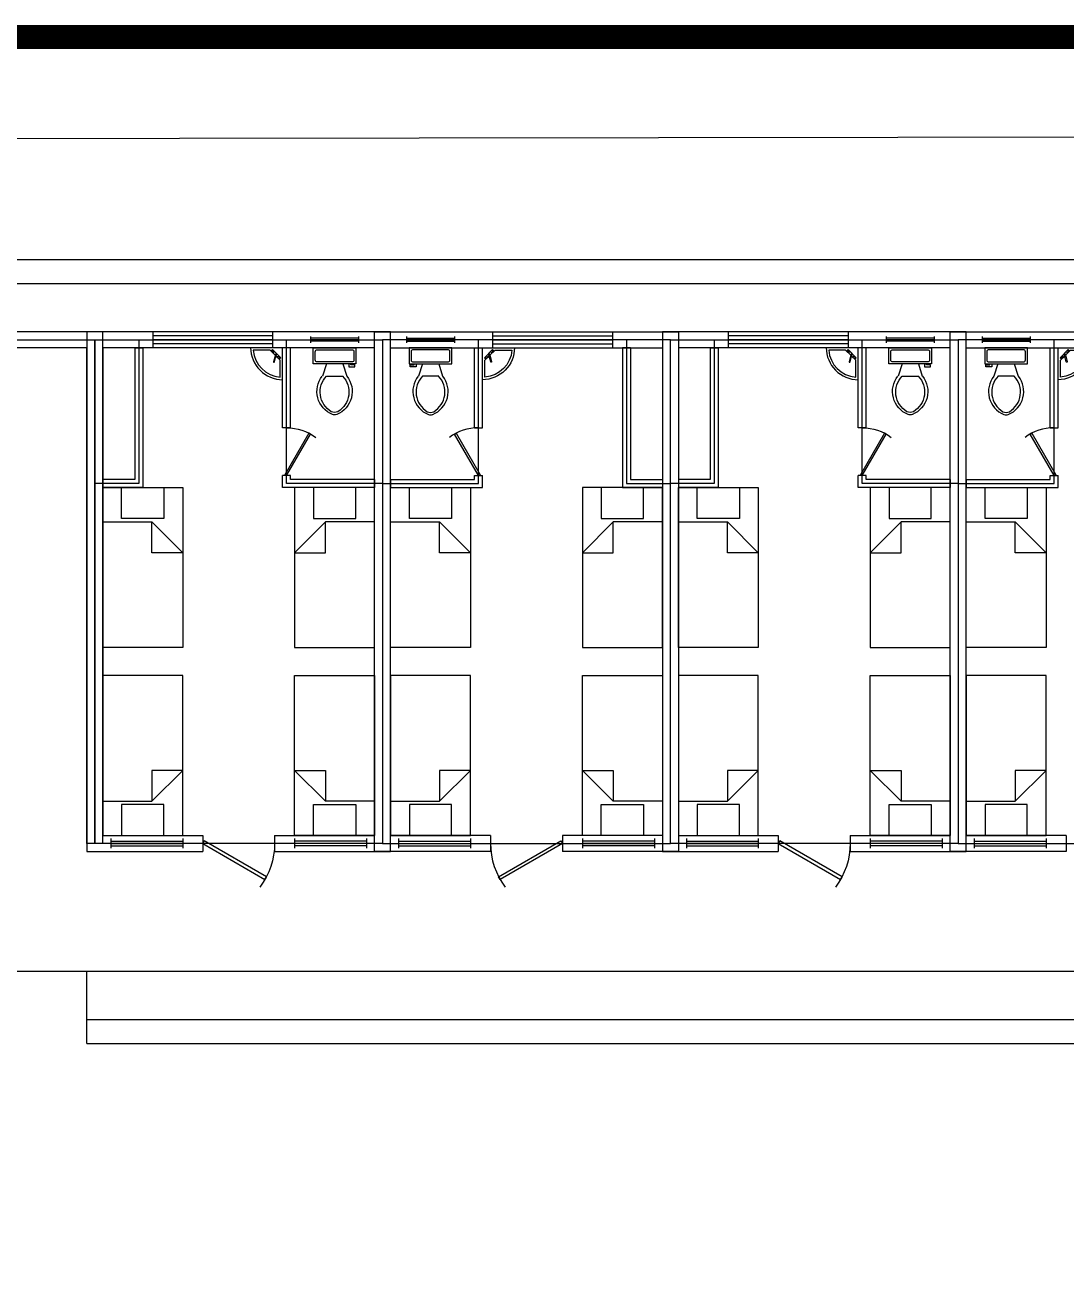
# Model space of a CAD drawing. Extents: x 532522 to 2902776, y -101917278 to 111238625.
# Drawn here: x 2902199.71 to 2902212.73, y 2548951.9 to 2548967.49 of the extents above; entities that cross this region are included whole.
import ezdxf

# ---------------------------------------------------------------- set-up
doc = ezdxf.new("R2010")
doc.units = 0
doc.header["$LTSCALE"] = 1000
doc.header["$MEASUREMENT"] = 0
doc.layers.get('0').update_dxf_attribs({"linetype": 'CONTINUOUS'})
for name, color, linetype in [('施工临建布置', 7, 'CONTINUOUS'), ('施工生活区', 252, 'CONTINUOUS'), ('边坡', 3, 'CONTINUOUS')]:
    doc.layers.add(name, color=color, linetype=linetype)

# ---------------------------------------------------------------- blocks, each defined once
blk = doc.blocks.new('Faucet - kit sink top')
for p, q in [((-5.5, -0.75), (-5.5, -1.25)), ((-4.94278, -0.75), (-5.5, -0.75)), ((-5.5, -1.25), (-4.94278, -1.25)), ((-0.14775, -1.7441), (3.56698, -8.1782)), ((4.43301, -7.6782), (0.71828, -1.2441)), ((4.94278, -0.75), (5.5, -0.75)), ((5.5, -1.25), (4.94278, -1.25)), ((5.5, -0.75), (5.5, -1.25))]:
    blk.add_line(p, q)
blk.add_lwpolyline([(-0.00587, -2), (-6, -2), (-6, 0), (6, 0), (6, -2), (1.15195, -2)])
for centre, radius in [((-4, -1), 1), ((4, -1), 1), ((0, -1), 0.75)]:
    blk.add_circle(centre, radius)
blk.add_arc((4, -7.9282), 0.5, 210, 30)
blk = doc.blocks.new('宿舍楼')
at = {"layer": '施工生活区'}
for p, q in [((25.5, 0), (25.5, -0.9)), ((25.7, -4.6), (25.7, -2.6)), ((25.7, -4.6), (25.7, -2.6)), ((26.7, -2.6), (26.7, -4.6)), ((26.7, -2.6), (26.7, -4.6)), ((28.1, -2.6), (28.1, -4.6)), ((28.1, -2.6), (28.1, -4.6)), ((29.1, -4.6), (29.1, -2.6)), ((29.1, -4.6), (29.1, -2.6)), ((29.3, -4.6), (29.3, -2.6)), ((29.3, -4.6), (29.3, -2.6)), ((30.3, -2.6), (30.3, -4.6)), ((30.3, -2.6), (30.3, -4.6)), ((31.7, -2.6), (31.7, -4.6)), ((31.7, -2.6), (31.7, -4.6)), ((32.7, -4.6), (32.7, -2.6)), ((32.7, -4.6), (32.7, -2.6)), ((32.9, -4.6), (32.9, -2.6)), ((32.9, -4.6), (32.9, -2.6)), ((33.9, -2.6), (33.9, -4.6)), ((33.9, -2.6), (33.9, -4.6)), ((35.3, -2.6), (35.3, -4.6)), ((35.3, -2.6), (35.3, -4.6)), ((36.3, -4.6), (36.3, -2.6)), ((36.3, -4.6), (36.3, -2.6)), ((36.5, -4.6), (36.5, -2.6)), ((36.5, -4.6), (36.5, -2.6)), ((37.5, -2.6), (37.5, -4.6)), ((37.5, -2.6), (37.5, -4.6)), ((25.7, -3.028), (26.314, -3.028)), ((25.7, -3.028), (26.314, -3.028)), ((26.314, -3.414), (26.314, -3.028)), ((26.7, -3.414), (26.314, -3.028)), ((26.314, -3.414), (26.314, -3.028)), ((26.7, -3.414), (26.314, -3.028)), ((28.1, -3.414), (28.486, -3.028)), ((28.1, -3.414), (28.486, -3.028)), ((29.1, -3.028), (28.486, -3.028)), ((28.486, -3.414), (28.486, -3.028)), ((29.1, -3.028), (28.486, -3.028)), ((28.486, -3.414), (28.486, -3.028)), ((29.3, -3.028), (29.914, -3.028)), ((29.3, -3.028), (29.914, -3.028)), ((29.914, -3.414), (29.914, -3.028)), ((30.3, -3.414), (29.914, -3.028)), ((29.914, -3.414), (29.914, -3.028)), ((30.3, -3.414), (29.914, -3.028)), ((31.7, -3.414), (32.086, -3.028)), ((31.7, -3.414), (32.086, -3.028)), ((32.7, -3.028), (32.086, -3.028)), ((32.086, -3.414), (32.086, -3.028)), ((32.7, -3.028), (32.086, -3.028)), ((32.086, -3.414), (32.086, -3.028)), ((32.9, -3.028), (33.514, -3.028)), ((32.9, -3.028), (33.514, -3.028)), ((33.514, -3.414), (33.514, -3.028)), ((33.9, -3.414), (33.514, -3.028)), ((33.514, -3.414), (33.514, -3.028)), ((33.9, -3.414), (33.514, -3.028)), ((35.3, -3.414), (35.686, -3.028)), ((35.3, -3.414), (35.686, -3.028)), ((36.3, -3.028), (35.686, -3.028)), ((35.686, -3.414), (35.686, -3.028)), ((36.3, -3.028), (35.686, -3.028)), ((35.686, -3.414), (35.686, -3.028)), ((36.5, -3.028), (37.114, -3.028)), ((36.5, -3.028), (37.114, -3.028)), ((37.114, -3.414), (37.114, -3.028)), ((37.5, -3.414), (37.114, -3.028)), ((37.114, -3.414), (37.114, -3.028)), ((37.5, -3.414), (37.114, -3.028)), ((26.7, -3.414), (26.314, -3.414)), ((26.7, -3.414), (26.314, -3.414)), ((28.1, -3.414), (28.486, -3.414)), ((28.1, -3.414), (28.486, -3.414)), ((30.3, -3.414), (29.914, -3.414)), ((30.3, -3.414), (29.914, -3.414)), ((31.7, -3.414), (32.086, -3.414)), ((31.7, -3.414), (32.086, -3.414)), ((33.9, -3.414), (33.514, -3.414)), ((33.9, -3.414), (33.514, -3.414)), ((35.3, -3.414), (35.686, -3.414)), ((35.3, -3.414), (35.686, -3.414)), ((37.5, -3.414), (37.114, -3.414)), ((37.5, -3.414), (37.114, -3.414)), ((26.7, -4.6), (25.7, -4.6)), ((26.7, -4.6), (25.7, -4.6)), ((28.1, -4.6), (29.1, -4.6)), ((28.1, -4.6), (29.1, -4.6)), ((30.3, -4.6), (29.3, -4.6)), ((30.3, -4.6), (29.3, -4.6)), ((31.7, -4.6), (32.7, -4.6)), ((31.7, -4.6), (32.7, -4.6)), ((33.9, -4.6), (32.9, -4.6)), ((33.9, -4.6), (32.9, -4.6)), ((35.3, -4.6), (36.3, -4.6)), ((35.3, -4.6), (36.3, -4.6)), ((37.5, -4.6), (36.5, -4.6)), ((37.5, -4.6), (36.5, -4.6)), ((25.7, -4.95), (25.7, -6.95)), ((26.7, -4.95), (25.7, -4.95)), ((25.7, -4.95), (25.7, -6.95)), ((26.7, -4.95), (25.7, -4.95)), ((26.7, -6.95), (26.7, -4.95)), ((26.7, -6.95), (26.7, -4.95)), ((28.1, -6.95), (28.1, -4.95)), ((28.1, -4.95), (29.1, -4.95)), ((28.1, -6.95), (28.1, -4.95)), ((28.1, -4.95), (29.1, -4.95)), ((29.1, -4.95), (29.1, -6.95)), ((29.1, -4.95), (29.1, -6.95)), ((29.3, -4.95), (29.3, -6.95)), ((30.3, -4.95), (29.3, -4.95)), ((29.3, -4.95), (29.3, -6.95)), ((30.3, -4.95), (29.3, -4.95)), ((30.3, -6.95), (30.3, -4.95)), ((30.3, -6.95), (30.3, -4.95)), ((31.7, -6.95), (31.7, -4.95)), ((31.7, -4.95), (32.7, -4.95)), ((31.7, -6.95), (31.7, -4.95)), ((31.7, -4.95), (32.7, -4.95)), ((32.7, -4.95), (32.7, -6.95)), ((32.7, -4.95), (32.7, -6.95)), ((32.9, -4.95), (32.9, -6.95)), ((33.9, -4.95), (32.9, -4.95)), ((32.9, -4.95), (32.9, -6.95)), ((33.9, -4.95), (32.9, -4.95)), ((33.9, -6.95), (33.9, -4.95)), ((33.9, -6.95), (33.9, -4.95)), ((35.3, -6.95), (35.3, -4.95)), ((35.3, -4.95), (36.3, -4.95)), ((35.3, -6.95), (35.3, -4.95)), ((35.3, -4.95), (36.3, -4.95)), ((36.3, -4.95), (36.3, -6.95)), ((36.3, -4.95), (36.3, -6.95)), ((36.5, -4.95), (36.5, -6.95)), ((37.5, -4.95), (36.5, -4.95)), ((36.5, -4.95), (36.5, -6.95)), ((37.5, -4.95), (36.5, -4.95)), ((37.5, -6.95), (37.5, -4.95)), ((37.5, -6.95), (37.5, -4.95)), ((26.314, -6.136), (26.314, -6.522)), ((26.7, -6.136), (26.314, -6.136)), ((26.7, -6.136), (26.314, -6.522)), ((26.314, -6.136), (26.314, -6.522)), ((26.7, -6.136), (26.314, -6.136)), ((26.7, -6.136), (26.314, -6.522)), ((28.1, -6.136), (28.486, -6.136)), ((28.1, -6.136), (28.486, -6.522)), ((28.1, -6.136), (28.486, -6.136)), ((28.1, -6.136), (28.486, -6.522)), ((28.486, -6.136), (28.486, -6.522)), ((28.486, -6.136), (28.486, -6.522)), ((29.914, -6.136), (29.914, -6.522)), ((30.3, -6.136), (29.914, -6.136)), ((30.3, -6.136), (29.914, -6.522)), ((29.914, -6.136), (29.914, -6.522)), ((30.3, -6.136), (29.914, -6.136)), ((30.3, -6.136), (29.914, -6.522)), ((31.7, -6.136), (32.086, -6.136)), ((31.7, -6.136), (32.086, -6.522)), ((31.7, -6.136), (32.086, -6.136)), ((31.7, -6.136), (32.086, -6.522)), ((32.086, -6.136), (32.086, -6.522)), ((32.086, -6.136), (32.086, -6.522)), ((33.514, -6.136), (33.514, -6.522)), ((33.9, -6.136), (33.514, -6.136)), ((33.9, -6.136), (33.514, -6.522)), ((33.514, -6.136), (33.514, -6.522)), ((33.9, -6.136), (33.514, -6.136)), ((33.9, -6.136), (33.514, -6.522)), ((35.3, -6.136), (35.686, -6.136)), ((35.3, -6.136), (35.686, -6.522)), ((35.3, -6.136), (35.686, -6.136)), ((35.3, -6.136), (35.686, -6.522)), ((35.686, -6.136), (35.686, -6.522)), ((35.686, -6.136), (35.686, -6.522)), ((37.114, -6.136), (37.114, -6.522)), ((37.5, -6.136), (37.114, -6.136)), ((37.5, -6.136), (37.114, -6.522)), ((37.114, -6.136), (37.114, -6.522)), ((37.5, -6.136), (37.114, -6.136)), ((37.5, -6.136), (37.114, -6.522)), ((25.7, -6.522), (26.314, -6.522)), ((25.7, -6.522), (26.314, -6.522)), ((29.1, -6.522), (28.486, -6.522)), ((29.1, -6.522), (28.486, -6.522)), ((29.3, -6.522), (29.914, -6.522)), ((29.3, -6.522), (29.914, -6.522)), ((32.7, -6.522), (32.086, -6.522)), ((32.7, -6.522), (32.086, -6.522)), ((32.9, -6.522), (33.514, -6.522)), ((32.9, -6.522), (33.514, -6.522)), ((36.3, -6.522), (35.686, -6.522)), ((36.3, -6.522), (35.686, -6.522)), ((36.5, -6.522), (37.114, -6.522)), ((36.5, -6.522), (37.114, -6.522)), ((25.7, -6.95), (26.7, -6.95)), ((25.7, -6.95), (26.7, -6.95)), ((32.7, -6.95), (31.7, -6.95)), ((32.7, -6.95), (31.7, -6.95)), ((32.9, -6.95), (33.9, -6.95)), ((32.9, -6.95), (33.9, -6.95))]:
    blk.add_line(p, q, dxfattribs=at)
at = {"layer": '施工生活区', "color": 6}
for p, q in [((43.5, -0.9), (4.7, -0.9)), ((26.95, -2.5), (27.729, -2.05)), ((26.95, -2.5), (27.729, -2.05)), ((27.748, -2.082), (26.969, -2.532)), ((27.748, -2.082), (26.969, -2.532)), ((27.729, -2.05), (27.748, -2.082)), ((27.729, -2.05), (27.748, -2.082)), ((30.671, -2.05), (30.652, -2.082)), ((30.671, -2.05), (30.652, -2.082)), ((30.652, -2.082), (31.431, -2.532)), ((30.652, -2.082), (31.431, -2.532)), ((31.45, -2.5), (30.671, -2.05)), ((31.45, -2.5), (30.671, -2.05)), ((34.15, -2.5), (34.929, -2.05)), ((34.15, -2.5), (34.929, -2.05)), ((34.948, -2.082), (34.169, -2.532)), ((34.948, -2.082), (34.169, -2.532)), ((34.929, -2.05), (34.948, -2.082)), ((34.929, -2.05), (34.948, -2.082)), ((25.5, -8.9), (25.5, -2.4)), ((25.5, -8.9), (25.5, -2.4)), ((25.5, -2.4), (26.95, -2.4)), ((25.5, -2.4), (26.95, -2.4)), ((25.8, -2.56), (25.8, -2.44)), ((25.8, -2.56), (25.8, -2.44)), ((25.8, -2.47), (26.7, -2.47)), ((25.8, -2.47), (26.7, -2.47)), ((26.7, -2.56), (26.7, -2.44)), ((26.7, -2.56), (26.7, -2.44)), ((26.95, -2.6), (26.95, -2.4)), ((26.95, -2.6), (26.95, -2.4)), ((27.85, -2.6), (27.85, -2.4)), ((27.85, -2.4), (29.3, -2.4)), ((27.85, -2.6), (27.85, -2.4)), ((27.85, -2.4), (29.3, -2.4)), ((28.1, -2.56), (28.1, -2.44)), ((28.1, -2.56), (28.1, -2.44)), ((29, -2.47), (28.1, -2.47)), ((29, -2.47), (28.1, -2.47)), ((29, -2.56), (29, -2.44)), ((29, -2.56), (29, -2.44)), ((29.1, -2.4), (29.1, -8.9)), ((29.1, -2.4), (29.1, -8.9)), ((30.55, -2.4), (29.1, -2.4)), ((30.55, -2.4), (29.1, -2.4)), ((29.3, -2.4), (29.3, -8.9)), ((29.3, -2.4), (29.3, -8.9)), ((29.4, -2.56), (29.4, -2.44)), ((29.4, -2.56), (29.4, -2.44)), ((29.4, -2.47), (30.3, -2.47)), ((29.4, -2.47), (30.3, -2.47)), ((30.3, -2.56), (30.3, -2.44)), ((30.3, -2.56), (30.3, -2.44)), ((30.55, -2.6), (30.55, -2.4)), ((30.55, -2.6), (30.55, -2.4)), ((31.45, -2.6), (31.45, -2.4)), ((32.9, -2.4), (31.45, -2.4)), ((31.45, -2.6), (31.45, -2.4)), ((32.9, -2.4), (31.45, -2.4)), ((31.7, -2.56), (31.7, -2.44)), ((31.7, -2.56), (31.7, -2.44)), ((32.6, -2.47), (31.7, -2.47)), ((32.6, -2.47), (31.7, -2.47)), ((32.6, -2.56), (32.6, -2.44)), ((32.6, -2.56), (32.6, -2.44)), ((32.7, -8.9), (32.7, -2.4)), ((32.7, -8.9), (32.7, -2.4)), ((32.7, -2.4), (34.15, -2.4)), ((32.7, -2.4), (34.15, -2.4)), ((32.9, -8.9), (32.9, -2.4)), ((32.9, -8.9), (32.9, -2.4)), ((33, -2.56), (33, -2.44)), ((33, -2.56), (33, -2.44)), ((33, -2.47), (33.9, -2.47)), ((33, -2.47), (33.9, -2.47)), ((33.9, -2.56), (33.9, -2.44)), ((33.9, -2.56), (33.9, -2.44)), ((34.15, -2.6), (34.15, -2.4)), ((34.15, -2.6), (34.15, -2.4)), ((35.05, -2.6), (35.05, -2.4)), ((35.05, -2.4), (36.5, -2.4)), ((35.05, -2.6), (35.05, -2.4)), ((35.05, -2.4), (36.5, -2.4)), ((35.3, -2.56), (35.3, -2.44)), ((35.3, -2.56), (35.3, -2.44)), ((36.2, -2.47), (35.3, -2.47)), ((36.2, -2.47), (35.3, -2.47)), ((36.2, -2.56), (36.2, -2.44)), ((36.2, -2.56), (36.2, -2.44)), ((36.3, -2.4), (36.3, -8.9)), ((36.3, -2.4), (36.3, -8.9)), ((37.75, -2.4), (36.3, -2.4)), ((37.75, -2.4), (36.3, -2.4)), ((36.5, -2.4), (36.5, -8.9)), ((36.5, -2.4), (36.5, -8.9)), ((36.6, -2.56), (36.6, -2.44)), ((36.6, -2.56), (36.6, -2.44)), ((36.6, -2.47), (37.5, -2.47)), ((36.6, -2.47), (37.5, -2.47)), ((37.5, -2.56), (37.5, -2.44)), ((37.5, -2.56), (37.5, -2.44)), ((37.75, -2.6), (37.75, -2.4)), ((37.75, -2.6), (37.75, -2.4)), ((25.5, -2.5), (25.5, -8.7)), ((25.6, -8.8), (25.6, -2.5)), ((29.2, -2.5), (25.6, -2.5)), ((25.6, -2.5), (25.6, -8.8)), ((29.2, -2.5), (25.6, -2.5)), ((25.6, -2.5), (25.6, -8.8)), ((25.7, -2.5), (25.7, -8.9)), ((25.7, -8.7), (25.7, -2.6)), ((25.7, -8.7), (25.7, -2.6)), ((25.7, -2.6), (26.95, -2.6)), ((25.7, -2.6), (26.95, -2.6)), ((25.7, -2.6), (26.7, -2.6)), ((25.7, -2.6), (26.7, -2.6)), ((25.8, -2.5), (26.7, -2.5)), ((25.8, -2.5), (26.7, -2.5)), ((25.8, -2.53), (26.7, -2.53)), ((25.8, -2.53), (26.7, -2.53)), ((26.969, -2.532), (26.95, -2.5)), ((26.969, -2.532), (26.95, -2.5)), ((27.85, -2.6), (29.1, -2.6)), ((27.85, -2.6), (29.1, -2.6)), ((29, -2.5), (28.1, -2.5)), ((29, -2.5), (28.1, -2.5)), ((29, -2.53), (28.1, -2.53)), ((29, -2.53), (28.1, -2.53)), ((29.1, -2.6), (28.1, -2.6)), ((29.1, -2.6), (28.1, -2.6)), ((29.1, -2.6), (29.1, -8.7)), ((29.1, -2.6), (29.1, -8.7)), ((29.2, -8.8), (29.2, -2.5)), ((29.2, -8.8), (29.2, -2.5)), ((29.2, -2.5), (32.8, -2.5)), ((29.2, -8.8), (29.2, -2.5)), ((29.2, -2.5), (32.8, -2.5)), ((29.2, -8.8), (29.2, -2.5)), ((29.3, -2.6), (29.3, -8.7)), ((29.3, -2.6), (29.3, -8.7)), ((30.55, -2.6), (29.3, -2.6)), ((30.55, -2.6), (29.3, -2.6)), ((29.3, -2.6), (30.3, -2.6)), ((29.3, -2.6), (30.3, -2.6)), ((29.4, -2.5), (30.3, -2.5)), ((29.4, -2.5), (30.3, -2.5)), ((29.4, -2.53), (30.3, -2.53)), ((29.4, -2.53), (30.3, -2.53)), ((31.431, -2.532), (31.45, -2.5)), ((31.431, -2.532), (31.45, -2.5)), ((32.7, -2.6), (31.45, -2.6)), ((32.7, -2.6), (31.45, -2.6)), ((32.6, -2.5), (31.7, -2.5)), ((32.6, -2.5), (31.7, -2.5)), ((32.6, -2.53), (31.7, -2.53)), ((32.6, -2.53), (31.7, -2.53)), ((32.7, -2.6), (31.7, -2.6)), ((32.7, -2.6), (31.7, -2.6)), ((32.7, -8.7), (32.7, -2.6)), ((32.7, -8.7), (32.7, -2.6)), ((32.8, -2.5), (32.8, -8.8)), ((32.8, -2.5), (32.8, -8.8)), ((36.4, -2.5), (32.8, -2.5)), ((32.8, -2.5), (32.8, -8.8)), ((36.4, -2.5), (32.8, -2.5)), ((32.8, -2.5), (32.8, -8.8)), ((32.9, -8.7), (32.9, -2.6)), ((32.9, -8.7), (32.9, -2.6)), ((32.9, -2.6), (34.15, -2.6)), ((32.9, -2.6), (34.15, -2.6)), ((32.9, -2.6), (33.9, -2.6)), ((32.9, -2.6), (33.9, -2.6)), ((33, -2.5), (33.9, -2.5)), ((33, -2.5), (33.9, -2.5)), ((33, -2.53), (33.9, -2.53)), ((33, -2.53), (33.9, -2.53)), ((34.169, -2.532), (34.15, -2.5)), ((34.169, -2.532), (34.15, -2.5)), ((35.05, -2.6), (36.3, -2.6)), ((35.05, -2.6), (36.3, -2.6)), ((36.2, -2.5), (35.3, -2.5)), ((36.2, -2.5), (35.3, -2.5)), ((36.2, -2.53), (35.3, -2.53)), ((36.2, -2.53), (35.3, -2.53)), ((36.3, -2.6), (35.3, -2.6)), ((36.3, -2.6), (35.3, -2.6)), ((36.3, -2.6), (36.3, -8.7)), ((36.3, -2.6), (36.3, -8.7)), ((36.4, -2.5), (40, -2.5)), ((36.4, -8.8), (36.4, -2.5)), ((36.4, -2.5), (40, -2.5)), ((36.4, -8.8), (36.4, -2.5)), ((36.4, -8.8), (36.4, -2.5)), ((36.4, -8.8), (36.4, -2.5)), ((36.5, -2.6), (36.5, -8.7)), ((36.5, -2.6), (36.5, -8.7)), ((37.75, -2.6), (36.5, -2.6)), ((37.75, -2.6), (36.5, -2.6)), ((36.5, -2.6), (37.5, -2.6)), ((36.5, -2.6), (37.5, -2.6)), ((36.6, -2.5), (37.5, -2.5)), ((36.6, -2.5), (37.5, -2.5)), ((36.6, -2.53), (37.5, -2.53)), ((36.6, -2.53), (37.5, -2.53)), ((26.15, -7), (25.6, -7)), ((26.15, -7), (25.6, -7)), ((26.2, -6.95), (25.7, -6.95)), ((26.2, -6.95), (25.7, -6.95)), ((26.15, -8.8), (26.15, -7)), ((26.15, -8.8), (26.15, -7)), ((26.2, -8.7), (26.2, -6.95)), ((26.2, -8.7), (26.2, -6.95)), ((27.95, -6.95), (27.95, -7.1)), ((29.1, -6.95), (27.95, -6.95)), ((27.95, -6.95), (27.95, -7.1)), ((29.1, -6.95), (27.95, -6.95)), ((28, -7), (28, -8.8)), ((29.2, -7), (28, -7)), ((28, -7), (28, -8.8)), ((29.2, -7), (28, -7)), ((29.1, -6.95), (28.1, -6.95)), ((29.1, -6.95), (28.1, -6.95)), ((29.2, -7), (30.4, -7)), ((29.2, -7), (30.4, -7)), ((29.3, -6.95), (30.45, -6.95)), ((29.3, -6.95), (30.45, -6.95)), ((29.3, -6.95), (30.3, -6.95)), ((29.3, -6.95), (30.3, -6.95)), ((30.4, -7), (30.4, -8.8)), ((30.4, -7), (30.4, -8.8)), ((30.45, -6.95), (30.45, -7.1)), ((30.45, -6.95), (30.45, -7.1)), ((32.2, -8.7), (32.2, -6.95)), ((32.2, -6.95), (32.7, -6.95)), ((32.2, -8.7), (32.2, -6.95)), ((32.2, -6.95), (32.7, -6.95)), ((32.25, -8.8), (32.25, -7)), ((32.25, -7), (32.8, -7)), ((32.25, -8.8), (32.25, -7)), ((32.25, -7), (32.8, -7)), ((33.35, -7), (32.8, -7)), ((33.35, -7), (32.8, -7)), ((33.4, -6.95), (32.9, -6.95)), ((33.4, -6.95), (32.9, -6.95)), ((33.35, -8.8), (33.35, -7)), ((33.35, -8.8), (33.35, -7)), ((33.4, -8.7), (33.4, -6.95)), ((33.4, -8.7), (33.4, -6.95)), ((35.15, -6.95), (35.15, -7.1)), ((36.3, -6.95), (35.15, -6.95)), ((35.15, -6.95), (35.15, -7.1)), ((36.3, -6.95), (35.15, -6.95)), ((35.2, -7), (35.2, -8.8)), ((36.4, -7), (35.2, -7)), ((35.2, -7), (35.2, -8.8)), ((36.4, -7), (35.2, -7)), ((36.3, -6.95), (35.3, -6.95)), ((36.3, -6.95), (35.3, -6.95)), ((36.4, -7), (37.6, -7)), ((36.4, -7), (37.6, -7)), ((36.5, -6.95), (37.65, -6.95)), ((36.5, -6.95), (37.65, -6.95)), ((36.5, -6.95), (37.5, -6.95)), ((36.5, -6.95), (37.5, -6.95)), ((37.6, -7), (37.6, -8.8)), ((37.6, -7), (37.6, -8.8)), ((37.65, -6.95), (37.65, -7.1)), ((37.65, -6.95), (37.65, -7.1)), ((26.1, -7.05), (25.7, -7.05)), ((26.1, -7.05), (25.7, -7.05)), ((26.1, -8.7), (26.1, -7.05)), ((26.1, -8.7), (26.1, -7.05)), ((28.05, -7.1), (27.95, -7.1)), ((28.05, -7.1), (27.95, -7.1)), ((27.978, -7.112), (28, -7.1)), ((27.978, -7.112), (28, -7.1)), ((28.278, -7.631), (27.978, -7.112)), ((28.278, -7.631), (27.978, -7.112)), ((28, -7.1), (28.299, -7.619)), ((28, -7.1), (28.299, -7.619)), ((28.05, -7.05), (28.05, -7.1)), ((29.1, -7.05), (28.05, -7.05)), ((28.05, -7.05), (28.05, -7.1)), ((29.1, -7.05), (28.05, -7.05)), ((29.3, -7.05), (30.35, -7.05)), ((29.3, -7.05), (30.35, -7.05)), ((30.4, -7.1), (30.101, -7.619)), ((30.4, -7.1), (30.101, -7.619)), ((30.122, -7.631), (30.422, -7.112)), ((30.122, -7.631), (30.422, -7.112)), ((30.35, -7.05), (30.35, -7.1)), ((30.35, -7.05), (30.35, -7.1)), ((30.35, -7.1), (30.45, -7.1)), ((30.35, -7.1), (30.45, -7.1)), ((30.422, -7.112), (30.4, -7.1)), ((30.422, -7.112), (30.4, -7.1)), ((32.3, -8.7), (32.3, -7.05)), ((32.3, -7.05), (32.7, -7.05)), ((32.3, -8.7), (32.3, -7.05)), ((32.3, -7.05), (32.7, -7.05)), ((33.3, -7.05), (32.9, -7.05)), ((33.3, -7.05), (32.9, -7.05)), ((33.3, -8.7), (33.3, -7.05)), ((33.3, -8.7), (33.3, -7.05)), ((35.25, -7.1), (35.15, -7.1)), ((35.25, -7.1), (35.15, -7.1)), ((35.178, -7.112), (35.2, -7.1)), ((35.178, -7.112), (35.2, -7.1)), ((35.478, -7.631), (35.178, -7.112)), ((35.478, -7.631), (35.178, -7.112)), ((35.2, -7.1), (35.499, -7.619)), ((35.2, -7.1), (35.499, -7.619)), ((35.25, -7.05), (35.25, -7.1)), ((36.3, -7.05), (35.25, -7.05)), ((35.25, -7.05), (35.25, -7.1)), ((36.3, -7.05), (35.25, -7.05)), ((36.5, -7.05), (37.55, -7.05)), ((36.5, -7.05), (37.55, -7.05)), ((37.6, -7.1), (37.301, -7.619)), ((37.6, -7.1), (37.301, -7.619)), ((37.322, -7.631), (37.622, -7.112)), ((37.322, -7.631), (37.622, -7.112)), ((37.55, -7.05), (37.55, -7.1)), ((37.55, -7.05), (37.55, -7.1)), ((37.55, -7.1), (37.65, -7.1)), ((37.55, -7.1), (37.65, -7.1)), ((37.622, -7.112), (37.6, -7.1)), ((37.622, -7.112), (37.6, -7.1)), ((28.299, -7.619), (28.278, -7.631)), ((28.299, -7.619), (28.278, -7.631)), ((30.101, -7.619), (30.122, -7.631)), ((30.101, -7.619), (30.122, -7.631)), ((35.499, -7.619), (35.478, -7.631)), ((35.499, -7.619), (35.478, -7.631)), ((37.301, -7.619), (37.322, -7.631)), ((37.301, -7.619), (37.322, -7.631)), ((27.95, -7.7), (27.95, -8.7)), ((27.95, -7.7), (27.95, -8.7)), ((28.05, -7.7), (27.95, -7.7)), ((28.05, -7.7), (27.95, -7.7)), ((28.05, -7.7), (28.05, -8.7)), ((28.05, -7.7), (28.05, -8.7)), ((30.35, -7.7), (30.35, -8.7)), ((30.35, -7.7), (30.35, -8.7)), ((30.35, -7.7), (30.45, -7.7)), ((30.35, -7.7), (30.45, -7.7)), ((30.45, -7.7), (30.45, -8.7)), ((30.45, -7.7), (30.45, -8.7)), ((35.15, -7.7), (35.15, -8.7)), ((35.15, -7.7), (35.15, -8.7)), ((35.25, -7.7), (35.15, -7.7)), ((35.25, -7.7), (35.15, -7.7)), ((35.25, -7.7), (35.25, -8.7)), ((35.25, -7.7), (35.25, -8.7)), ((37.55, -7.7), (37.55, -8.7)), ((37.55, -7.7), (37.55, -8.7)), ((37.55, -7.7), (37.65, -7.7)), ((37.55, -7.7), (37.65, -7.7)), ((37.65, -7.7), (37.65, -8.7)), ((37.65, -7.7), (37.65, -8.7)), ((28.498, -8.497), (28.448, -8.344)), ((28.498, -8.497), (28.448, -8.344)), ((28.498, -8.344), (28.702, -8.344)), ((28.498, -8.344), (28.702, -8.344)), ((28.702, -8.497), (28.752, -8.344)), ((28.702, -8.497), (28.752, -8.344)), ((29.698, -8.497), (29.648, -8.344)), ((29.698, -8.497), (29.648, -8.344)), ((29.902, -8.344), (29.698, -8.344)), ((29.902, -8.344), (29.698, -8.344)), ((29.902, -8.497), (29.952, -8.344)), ((29.902, -8.497), (29.952, -8.344)), ((35.698, -8.497), (35.648, -8.344)), ((35.698, -8.497), (35.648, -8.344)), ((35.698, -8.344), (35.902, -8.344)), ((35.698, -8.344), (35.902, -8.344)), ((35.902, -8.497), (35.952, -8.344)), ((35.902, -8.497), (35.952, -8.344)), ((36.898, -8.497), (36.848, -8.344)), ((36.898, -8.497), (36.848, -8.344)), ((37.102, -8.344), (36.898, -8.344)), ((37.102, -8.344), (36.898, -8.344)), ((37.102, -8.497), (37.152, -8.344)), ((37.102, -8.497), (37.152, -8.344)), ((28.333, -8.497), (28.333, -8.7)), ((28.867, -8.497), (28.333, -8.497)), ((28.333, -8.497), (28.333, -8.7)), ((28.867, -8.497), (28.333, -8.497)), ((28.359, -8.548), (28.359, -8.649)), ((28.359, -8.548), (28.359, -8.649)), ((28.816, -8.522), (28.384, -8.522)), ((28.816, -8.522), (28.384, -8.522)), ((28.778, -8.459), (28.854, -8.459)), ((28.778, -8.497), (28.778, -8.459)), ((28.778, -8.459), (28.854, -8.459)), ((28.778, -8.497), (28.778, -8.459)), ((28.854, -8.484), (28.803, -8.484)), ((28.803, -8.484), (28.803, -8.497)), ((28.854, -8.484), (28.803, -8.484)), ((28.803, -8.484), (28.803, -8.497)), ((28.841, -8.649), (28.841, -8.548)), ((28.841, -8.649), (28.841, -8.548)), ((28.854, -8.459), (28.854, -8.484)), ((28.854, -8.459), (28.854, -8.484)), ((28.867, -8.7), (28.867, -8.497)), ((28.867, -8.7), (28.867, -8.497)), ((29.533, -8.7), (29.533, -8.497)), ((29.533, -8.497), (30.067, -8.497)), ((29.533, -8.7), (29.533, -8.497)), ((29.533, -8.497), (30.067, -8.497)), ((29.622, -8.459), (29.546, -8.459)), ((29.546, -8.459), (29.546, -8.484)), ((29.622, -8.459), (29.546, -8.459)), ((29.546, -8.459), (29.546, -8.484)), ((29.546, -8.484), (29.597, -8.484)), ((29.546, -8.484), (29.597, -8.484)), ((29.559, -8.649), (29.559, -8.548)), ((29.559, -8.649), (29.559, -8.548)), ((29.584, -8.522), (30.016, -8.522)), ((29.584, -8.522), (30.016, -8.522)), ((29.597, -8.484), (29.597, -8.497)), ((29.597, -8.484), (29.597, -8.497)), ((29.622, -8.497), (29.622, -8.459)), ((29.622, -8.497), (29.622, -8.459)), ((30.041, -8.548), (30.041, -8.649)), ((30.041, -8.548), (30.041, -8.649)), ((30.067, -8.497), (30.067, -8.7)), ((30.067, -8.497), (30.067, -8.7)), ((35.533, -8.497), (35.533, -8.7)), ((36.067, -8.497), (35.533, -8.497)), ((35.533, -8.497), (35.533, -8.7)), ((36.067, -8.497), (35.533, -8.497)), ((35.559, -8.548), (35.559, -8.649)), ((35.559, -8.548), (35.559, -8.649)), ((36.016, -8.522), (35.584, -8.522)), ((36.016, -8.522), (35.584, -8.522)), ((35.978, -8.459), (36.054, -8.459)), ((35.978, -8.497), (35.978, -8.459)), ((35.978, -8.459), (36.054, -8.459)), ((35.978, -8.497), (35.978, -8.459)), ((36.054, -8.484), (36.003, -8.484)), ((36.003, -8.484), (36.003, -8.497)), ((36.054, -8.484), (36.003, -8.484)), ((36.003, -8.484), (36.003, -8.497)), ((36.041, -8.649), (36.041, -8.548)), ((36.041, -8.649), (36.041, -8.548)), ((36.054, -8.459), (36.054, -8.484)), ((36.054, -8.459), (36.054, -8.484)), ((36.067, -8.7), (36.067, -8.497)), ((36.067, -8.7), (36.067, -8.497)), ((36.733, -8.7), (36.733, -8.497)), ((36.733, -8.497), (37.267, -8.497)), ((36.733, -8.7), (36.733, -8.497)), ((36.733, -8.497), (37.267, -8.497)), ((36.822, -8.459), (36.746, -8.459)), ((36.746, -8.459), (36.746, -8.484)), ((36.822, -8.459), (36.746, -8.459)), ((36.746, -8.459), (36.746, -8.484)), ((36.746, -8.484), (36.797, -8.484)), ((36.746, -8.484), (36.797, -8.484)), ((36.759, -8.649), (36.759, -8.548)), ((36.759, -8.649), (36.759, -8.548)), ((36.784, -8.522), (37.216, -8.522)), ((36.784, -8.522), (37.216, -8.522)), ((36.797, -8.484), (36.797, -8.497)), ((36.797, -8.484), (36.797, -8.497)), ((36.822, -8.497), (36.822, -8.459)), ((36.822, -8.497), (36.822, -8.459)), ((37.241, -8.548), (37.241, -8.649)), ((37.241, -8.548), (37.241, -8.649)), ((37.267, -8.497), (37.267, -8.7)), ((37.267, -8.497), (37.267, -8.7)), ((25.5, -8.7), (22.7, -8.7)), ((29.1, -8.7), (25.7, -8.7)), ((29.1, -8.7), (25.7, -8.7)), ((26.325, -8.901), (26.325, -8.7)), ((26.325, -8.901), (26.325, -8.7)), ((27.825, -8.901), (27.825, -8.7)), ((27.825, -8.901), (27.825, -8.7)), ((28.333, -8.7), (28.867, -8.7)), ((28.333, -8.7), (28.867, -8.7)), ((28.384, -8.675), (28.816, -8.675)), ((28.384, -8.675), (28.816, -8.675)), ((29.3, -8.7), (32.7, -8.7)), ((29.3, -8.7), (32.7, -8.7)), ((30.067, -8.7), (29.533, -8.7)), ((30.067, -8.7), (29.533, -8.7)), ((30.016, -8.675), (29.584, -8.675)), ((30.016, -8.675), (29.584, -8.675)), ((30.575, -8.901), (30.575, -8.7)), ((30.575, -8.901), (30.575, -8.7)), ((32.075, -8.901), (32.075, -8.7)), ((32.075, -8.901), (32.075, -8.7)), ((36.3, -8.7), (32.9, -8.7)), ((36.3, -8.7), (32.9, -8.7)), ((33.525, -8.901), (33.525, -8.7)), ((33.525, -8.901), (33.525, -8.7)), ((35.025, -8.901), (35.025, -8.7)), ((35.025, -8.901), (35.025, -8.7)), ((35.533, -8.7), (36.067, -8.7)), ((35.533, -8.7), (36.067, -8.7)), ((35.584, -8.675), (36.016, -8.675)), ((35.584, -8.675), (36.016, -8.675)), ((36.5, -8.7), (39.9, -8.7)), ((36.5, -8.7), (39.9, -8.7)), ((37.267, -8.7), (36.733, -8.7)), ((37.267, -8.7), (36.733, -8.7)), ((37.216, -8.675), (36.784, -8.675)), ((37.216, -8.675), (36.784, -8.675)), ((22.6, -8.8), (25.6, -8.8)), ((25.6, -8.8), (29.2, -8.8)), ((25.6, -8.8), (29.2, -8.8)), ((27.825, -8.75), (26.325, -8.75)), ((27.825, -8.75), (26.325, -8.75)), ((27.825, -8.8), (26.325, -8.8)), ((27.825, -8.8), (26.325, -8.8)), ((27.825, -8.85), (26.325, -8.85)), ((27.825, -8.85), (26.325, -8.85)), ((28.3, -8.84), (28.3, -8.76)), ((28.3, -8.84), (28.3, -8.76)), ((28.9, -8.78), (28.3, -8.78)), ((28.9, -8.78), (28.3, -8.78)), ((28.9, -8.8), (28.3, -8.8)), ((28.9, -8.8), (28.3, -8.8)), ((28.9, -8.82), (28.3, -8.82)), ((28.9, -8.82), (28.3, -8.82)), ((28.9, -8.84), (28.9, -8.76)), ((28.9, -8.84), (28.9, -8.76)), ((32.8, -8.8), (29.2, -8.8)), ((32.8, -8.8), (29.2, -8.8)), ((29.5, -8.84), (29.5, -8.76)), ((29.5, -8.84), (29.5, -8.76)), ((29.5, -8.78), (30.1, -8.78)), ((29.5, -8.78), (30.1, -8.78)), ((29.5, -8.8), (30.1, -8.8)), ((29.5, -8.8), (30.1, -8.8)), ((29.5, -8.82), (30.1, -8.82)), ((29.5, -8.82), (30.1, -8.82)), ((30.1, -8.84), (30.1, -8.76)), ((30.1, -8.84), (30.1, -8.76)), ((30.575, -8.75), (32.075, -8.75)), ((30.575, -8.75), (32.075, -8.75)), ((30.575, -8.8), (32.075, -8.8)), ((30.575, -8.8), (32.075, -8.8)), ((30.575, -8.85), (32.075, -8.85)), ((30.575, -8.85), (32.075, -8.85)), ((32.8, -8.8), (36.4, -8.8)), ((32.8, -8.8), (36.4, -8.8)), ((35.025, -8.75), (33.525, -8.75)), ((35.025, -8.75), (33.525, -8.75)), ((35.025, -8.8), (33.525, -8.8)), ((35.025, -8.8), (33.525, -8.8)), ((35.025, -8.85), (33.525, -8.85)), ((35.025, -8.85), (33.525, -8.85)), ((35.5, -8.84), (35.5, -8.76)), ((35.5, -8.84), (35.5, -8.76)), ((36.1, -8.78), (35.5, -8.78)), ((36.1, -8.78), (35.5, -8.78)), ((36.1, -8.8), (35.5, -8.8)), ((36.1, -8.8), (35.5, -8.8)), ((36.1, -8.82), (35.5, -8.82)), ((36.1, -8.82), (35.5, -8.82)), ((36.1, -8.84), (36.1, -8.76)), ((36.1, -8.84), (36.1, -8.76)), ((40, -8.8), (36.4, -8.8)), ((40, -8.8), (36.4, -8.8)), ((36.7, -8.84), (36.7, -8.76)), ((36.7, -8.84), (36.7, -8.76)), ((36.7, -8.78), (37.3, -8.78)), ((36.7, -8.78), (37.3, -8.78)), ((36.7, -8.8), (37.3, -8.8)), ((36.7, -8.8), (37.3, -8.8)), ((36.7, -8.82), (37.3, -8.82)), ((36.7, -8.82), (37.3, -8.82)), ((37.3, -8.84), (37.3, -8.76)), ((37.3, -8.84), (37.3, -8.76)), ((25.7, -8.9), (22.5, -8.9)), ((29.3, -8.9), (25.5, -8.9)), ((29.3, -8.9), (25.5, -8.9)), ((29.1, -8.9), (32.9, -8.9)), ((29.1, -8.9), (32.9, -8.9)), ((36.5, -8.9), (32.7, -8.9)), ((36.5, -8.9), (32.7, -8.9)), ((36.3, -8.9), (40.1, -8.9)), ((36.3, -8.9), (40.1, -8.9))]:
    blk.add_line(p, q, dxfattribs=at)
at = {"layer": '施工生活区', "color": 6, "linetype": 'Continuous'}
for p, q in [((25.7, -2.5), (25.5, -2.5)), ((25.7, -7.05), (25.7, -6.95)), ((25.7, -7.05), (25.7, -6.95)), ((29.1, -7.05), (29.1, -6.95)), ((29.1, -7.05), (29.1, -6.95)), ((29.3, -7.05), (29.3, -6.95)), ((29.3, -7.05), (29.3, -6.95)), ((32.7, -7.05), (32.7, -6.95)), ((32.7, -7.05), (32.7, -6.95)), ((32.9, -7.05), (32.9, -6.95)), ((32.9, -7.05), (32.9, -6.95)), ((36.3, -7.05), (36.3, -6.95)), ((36.3, -7.05), (36.3, -6.95)), ((36.5, -7.05), (36.5, -6.95)), ((36.5, -7.05), (36.5, -6.95)), ((26.1, -8.7), (26.2, -8.7)), ((26.1, -8.7), (26.2, -8.7)), ((28.05, -8.7), (27.95, -8.7)), ((28.05, -8.7), (27.95, -8.7)), ((30.35, -8.7), (30.45, -8.7)), ((30.35, -8.7), (30.45, -8.7)), ((32.3, -8.7), (32.2, -8.7)), ((32.3, -8.7), (32.2, -8.7)), ((33.3, -8.7), (33.4, -8.7)), ((33.3, -8.7), (33.4, -8.7)), ((35.25, -8.7), (35.15, -8.7)), ((35.25, -8.7), (35.15, -8.7)), ((37.55, -8.7), (37.65, -8.7)), ((37.55, -8.7), (37.65, -8.7))]:
    blk.add_line(p, q, dxfattribs=at)
at = {"layer": '施工生活区'}
for points in [[(25.5, 0), (48.2, 0), (48.2, -9.8), (0, -9.8), (0, 0), (22.7, 0)], [(25.5, -0.3), (47.9, -0.3), (47.9, -9.5), (0.3, -9.5), (0.3, -0.3), (22.7, -0.3)]]:
    blk.add_lwpolyline(points, dxfattribs=at)
for points in [[(26.464, -2.986), (25.936, -2.986), (25.936, -2.6), (26.464, -2.6)], [(26.464, -2.986), (25.936, -2.986), (25.936, -2.6), (26.464, -2.6)], [(28.336, -2.986), (28.864, -2.986), (28.864, -2.6), (28.336, -2.6)], [(28.336, -2.986), (28.864, -2.986), (28.864, -2.6), (28.336, -2.6)], [(30.064, -2.986), (29.536, -2.986), (29.536, -2.6), (30.064, -2.6)], [(30.064, -2.986), (29.536, -2.986), (29.536, -2.6), (30.064, -2.6)], [(31.936, -2.986), (32.464, -2.986), (32.464, -2.6), (31.936, -2.6)], [(31.936, -2.986), (32.464, -2.986), (32.464, -2.6), (31.936, -2.6)], [(33.664, -2.986), (33.136, -2.986), (33.136, -2.6), (33.664, -2.6)], [(33.664, -2.986), (33.136, -2.986), (33.136, -2.6), (33.664, -2.6)], [(35.536, -2.986), (36.064, -2.986), (36.064, -2.6), (35.536, -2.6)], [(35.536, -2.986), (36.064, -2.986), (36.064, -2.6), (35.536, -2.6)], [(37.264, -2.986), (36.736, -2.986), (36.736, -2.6), (37.264, -2.6)], [(37.264, -2.986), (36.736, -2.986), (36.736, -2.6), (37.264, -2.6)], [(26.464, -6.564), (25.936, -6.564), (25.936, -6.95), (26.464, -6.95)], [(26.464, -6.564), (25.936, -6.564), (25.936, -6.95), (26.464, -6.95)], [(28.336, -6.564), (28.864, -6.564), (28.864, -6.95), (28.336, -6.95)], [(28.336, -6.564), (28.864, -6.564), (28.864, -6.95), (28.336, -6.95)], [(30.064, -6.564), (29.536, -6.564), (29.536, -6.95), (30.064, -6.95)], [(30.064, -6.564), (29.536, -6.564), (29.536, -6.95), (30.064, -6.95)], [(31.936, -6.564), (32.464, -6.564), (32.464, -6.95), (31.936, -6.95)], [(31.936, -6.564), (32.464, -6.564), (32.464, -6.95), (31.936, -6.95)], [(33.664, -6.564), (33.136, -6.564), (33.136, -6.95), (33.664, -6.95)], [(33.664, -6.564), (33.136, -6.564), (33.136, -6.95), (33.664, -6.95)], [(35.536, -6.564), (36.064, -6.564), (36.064, -6.95), (35.536, -6.95)], [(35.536, -6.564), (36.064, -6.564), (36.064, -6.95), (35.536, -6.95)], [(37.264, -6.564), (36.736, -6.564), (36.736, -6.95), (37.264, -6.95)], [(37.264, -6.564), (36.736, -6.564), (36.736, -6.95), (37.264, -6.95)]]:
    blk.add_lwpolyline(points, close=True, dxfattribs=at)
at = {"layer": '施工生活区', "color": 6}
for points in [[(27.55, -8.7, -0.414214), (27.95, -8.3), (27.95, -8.7)], [(27.55, -8.7, -0.414214), (27.95, -8.3), (27.95, -8.7)], [(30.85, -8.7, 0.414214), (30.45, -8.3), (30.45, -8.7)], [(30.85, -8.7, 0.414214), (30.45, -8.3), (30.45, -8.7)], [(34.75, -8.7, -0.414214), (35.15, -8.3), (35.15, -8.7)], [(34.75, -8.7, -0.414214), (35.15, -8.3), (35.15, -8.7)], [(38.05, -8.7, 0.414214), (37.65, -8.3), (37.65, -8.7)], [(38.05, -8.7, 0.414214), (37.65, -8.3), (37.65, -8.7)]]:
    blk.add_lwpolyline(points, format="xyb", close=True, dxfattribs=at)
for points in [[(27.857, -8.606), (27.793, -8.67), (27.581, -8.67, -0.367426), (27.92, -8.331), (27.92, -8.543), (27.867, -8.596)], [(27.857, -8.606), (27.793, -8.67), (27.581, -8.67, -0.367426), (27.92, -8.331), (27.92, -8.543), (27.867, -8.596)], [(30.543, -8.606), (30.607, -8.67), (30.819, -8.67, 0.367426), (30.48, -8.331), (30.48, -8.543), (30.533, -8.596)], [(30.543, -8.606), (30.607, -8.67), (30.819, -8.67, 0.367426), (30.48, -8.331), (30.48, -8.543), (30.533, -8.596)], [(35.057, -8.606), (34.993, -8.67), (34.781, -8.67, -0.367426), (35.12, -8.331), (35.12, -8.543), (35.067, -8.596)], [(35.057, -8.606), (34.993, -8.67), (34.781, -8.67, -0.367426), (35.12, -8.331), (35.12, -8.543), (35.067, -8.596)], [(37.743, -8.606), (37.807, -8.67), (38.019, -8.67, 0.367426), (37.68, -8.331), (37.68, -8.543), (37.733, -8.596)], [(37.743, -8.606), (37.807, -8.67), (38.019, -8.67, 0.367426), (37.68, -8.331), (37.68, -8.543), (37.733, -8.596)]]:
    blk.add_lwpolyline(points, format="xyb", dxfattribs=at)
for centre, major_axis, start_param, end_param in [((26.95, -2.5), (0.636, 0.636), 5.497787, 6.148972), ((26.95, -2.5), (0.636, 0.636), 5.497787, 6.148972), ((34.15, -2.5), (0.636, 0.636), 5.497787, 6.148972), ((34.15, -2.5), (0.636, 0.636), 5.497787, 6.148972), ((28, -7.1), (-0.424, 0.424), 2.356194, 3.007379), ((28, -7.1), (-0.424, 0.424), 2.356194, 3.007379), ((35.2, -7.1), (-0.424, 0.424), 2.356194, 3.007379), ((35.2, -7.1), (-0.424, 0.424), 2.356194, 3.007379), ((28.689, -8.152), (-0.219, 0.219), -0.400929, 1.457886), ((28.689, -8.152), (-0.219, 0.219), -0.400929, 1.457886), ((28.707, -8.146), (-0.203, 0.203), -0.243421, 1.546922), ((28.707, -8.146), (-0.203, 0.203), -0.243421, 1.546922), ((28.6, -7.992), (0.0718, 0.0718), 0.361839, 1.208958), ((28.6, -7.992), (0.0718, 0.0718), 0.361839, 1.208958), ((28.6, -7.963), (0.0718, 0.0718), 0.521165, 1.049632), ((28.6, -7.963), (0.0718, 0.0718), 0.521165, 1.049632), ((28.511, -8.152), (-0.219, 0.219), 3.2545, 5.113316), ((28.511, -8.152), (-0.219, 0.219), 3.2545, 5.113316), ((28.493, -8.146), (0.203, 0.203), 4.73626, 6.526603), ((28.493, -8.146), (0.203, 0.203), 4.73626, 6.526603), ((35.889, -8.152), (-0.219, 0.219), -0.400929, 1.457886), ((35.889, -8.152), (-0.219, 0.219), -0.400929, 1.457886), ((35.907, -8.146), (-0.203, 0.203), -0.243421, 1.546922), ((35.907, -8.146), (-0.203, 0.203), -0.243421, 1.546922), ((35.8, -7.992), (0.0718, 0.0718), 0.361839, 1.208958), ((35.8, -7.992), (0.0718, 0.0718), 0.361839, 1.208958), ((35.8, -7.963), (0.0718, 0.0718), 0.521165, 1.049632), ((35.8, -7.963), (0.0718, 0.0718), 0.521165, 1.049632), ((35.711, -8.152), (-0.219, 0.219), 3.2545, 5.113316), ((35.711, -8.152), (-0.219, 0.219), 3.2545, 5.113316), ((35.693, -8.146), (0.203, 0.203), 4.73626, 6.526603), ((35.693, -8.146), (0.203, 0.203), 4.73626, 6.526603), ((28.381, -8.544), (0.0159, 0.0159), 0.643501, 2.498092), ((28.381, -8.544), (0.0159, 0.0159), 0.643501, 2.498092), ((28.819, -8.544), (-0.0159, 0.0159), 3.785094, 5.639684), ((28.819, -8.544), (-0.0159, 0.0159), 3.785094, 5.639684), ((35.581, -8.544), (0.0159, 0.0159), 0.643501, 2.498092), ((35.581, -8.544), (0.0159, 0.0159), 0.643501, 2.498092), ((36.019, -8.544), (-0.0159, 0.0159), 3.785094, 5.639684), ((36.019, -8.544), (-0.0159, 0.0159), 3.785094, 5.639684), ((28.381, -8.652), (-0.0159, 0.0159), 0.643501, 2.498092), ((28.381, -8.652), (-0.0159, 0.0159), 0.643501, 2.498092), ((28.819, -8.652), (0.0159, 0.0159), 3.785094, 5.639684), ((28.819, -8.652), (0.0159, 0.0159), 3.785094, 5.639684), ((35.581, -8.652), (-0.0159, 0.0159), 0.643501, 2.498092), ((35.581, -8.652), (-0.0159, 0.0159), 0.643501, 2.498092), ((36.019, -8.652), (0.0159, 0.0159), 3.785094, 5.639684), ((36.019, -8.652), (0.0159, 0.0159), 3.785094, 5.639684)]:
    blk.add_ellipse(centre, major_axis=major_axis, ratio=1, start_param=start_param, end_param=end_param, dxfattribs=at)
at = {"layer": '施工生活区', "color": 6, "extrusion": (0, 0, -1)}
for centre, major_axis, start_param, end_param in [((31.45, -2.5), (-0.636, 0.636), 5.497787, 6.148972), ((31.45, -2.5), (-0.636, 0.636), 5.497787, 6.148972), ((30.4, -7.1), (0.424, 0.424), 2.356194, 3.007379), ((30.4, -7.1), (0.424, 0.424), 2.356194, 3.007379), ((37.6, -7.1), (0.424, 0.424), 2.356194, 3.007379), ((37.6, -7.1), (0.424, 0.424), 2.356194, 3.007379), ((29.889, -8.152), (0.219, 0.219), 3.2545, 5.113316), ((29.889, -8.152), (0.219, 0.219), 3.2545, 5.113316), ((29.907, -8.146), (-0.203, 0.203), 4.73626, 6.526603), ((29.907, -8.146), (-0.203, 0.203), 4.73626, 6.526603), ((29.8, -7.992), (-0.0718, 0.0718), 0.361839, 1.208958), ((29.8, -7.992), (-0.0718, 0.0718), 0.361839, 1.208958), ((29.8, -7.963), (-0.0718, 0.0718), 0.521165, 1.049632), ((29.8, -7.963), (-0.0718, 0.0718), 0.521165, 1.049632), ((29.711, -8.152), (0.219, 0.219), -0.400929, 1.457886), ((29.711, -8.152), (0.219, 0.219), -0.400929, 1.457886), ((29.693, -8.146), (0.203, 0.203), -0.243421, 1.546922), ((29.693, -8.146), (0.203, 0.203), -0.243421, 1.546922), ((37.089, -8.152), (0.219, 0.219), 3.2545, 5.113316), ((37.089, -8.152), (0.219, 0.219), 3.2545, 5.113316), ((37.107, -8.146), (-0.203, 0.203), 4.73626, 6.526603), ((37.107, -8.146), (-0.203, 0.203), 4.73626, 6.526603), ((37, -7.992), (-0.0718, 0.0718), 0.361839, 1.208958), ((37, -7.992), (-0.0718, 0.0718), 0.361839, 1.208958), ((37, -7.963), (-0.0718, 0.0718), 0.521165, 1.049632), ((37, -7.963), (-0.0718, 0.0718), 0.521165, 1.049632), ((36.911, -8.152), (0.219, 0.219), -0.400929, 1.457886), ((36.911, -8.152), (0.219, 0.219), -0.400929, 1.457886), ((36.893, -8.146), (0.203, 0.203), -0.243421, 1.546922), ((36.893, -8.146), (0.203, 0.203), -0.243421, 1.546922), ((29.581, -8.544), (0.0159, 0.0159), 3.785094, 5.639684), ((29.581, -8.544), (0.0159, 0.0159), 3.785094, 5.639684), ((30.019, -8.544), (-0.0159, 0.0159), 0.643501, 2.498092), ((30.019, -8.544), (-0.0159, 0.0159), 0.643501, 2.498092), ((36.781, -8.544), (0.0159, 0.0159), 3.785094, 5.639684), ((36.781, -8.544), (0.0159, 0.0159), 3.785094, 5.639684), ((37.219, -8.544), (-0.0159, 0.0159), 0.643501, 2.498092), ((37.219, -8.544), (-0.0159, 0.0159), 0.643501, 2.498092), ((29.581, -8.652), (-0.0159, 0.0159), 3.785094, 5.639684), ((29.581, -8.652), (-0.0159, 0.0159), 3.785094, 5.639684), ((30.019, -8.652), (0.0159, 0.0159), 0.643501, 2.498092), ((30.019, -8.652), (0.0159, 0.0159), 0.643501, 2.498092), ((36.781, -8.652), (-0.0159, 0.0159), 3.785094, 5.639684), ((36.781, -8.652), (-0.0159, 0.0159), 3.785094, 5.639684), ((37.219, -8.652), (0.0159, 0.0159), 0.643501, 2.498092), ((37.219, -8.652), (0.0159, 0.0159), 0.643501, 2.498092)]:
    blk.add_ellipse(centre, major_axis=major_axis, ratio=1, start_param=start_param, end_param=end_param, dxfattribs=at)
at = {"layer": '施工生活区', "color": 6, "extrusion": (0, 0, -1), "xscale": 0.01200000001552927, "yscale": 0.01200000001552927, "zscale": -0.012, "rotation": 135.000000024565}
for p in [(-27.875, -8.625), (-27.875, -8.625), (-35.075, -8.625), (-35.075, -8.625)]:
    blk.add_blockref('Faucet - kit sink top', p, dxfattribs=at)
at = {"layer": '施工生活区', "color": 6, "xscale": 0.01200000001552927, "yscale": 0.01200000001552927, "zscale": 0.01200000001552927, "rotation": 135.000000024565}
for p in [(30.525, -8.625), (30.525, -8.625), (37.725, -8.625), (37.725, -8.625)]:
    blk.add_blockref('Faucet - kit sink top', p, dxfattribs=at)

msp = doc.modelspace()

# ---------------------------------------------------------------- linework, layer by layer
at = {"layer": '施工临建布置', "color": 6, "linetype": 'Continuous', "flags": 128}
msp.add_lwpolyline([(2902232.137, 2548907.22), (2902279.582, 2548920.02), (2902279.508, 2548966.172), (2902102.811, 2548965.927), (2902181.91, 2548843.105), (2902226.152, 2548843.112)], close=True, dxfattribs=at)
at = {"layer": '边坡', "color": 3, "linetype": 'Continuous', "const_width": 0.3, "flags": 128}
msp.add_lwpolyline([(2902112.233, 2548967.335), (2902435.926, 2548967.335)], dxfattribs=at)

# ---------------------------------------------------------------- block references
at = {"layer": '施工临建布置', "color": 6, "linetype": 'Continuous', "xscale": -1, "rotation": 180}
msp.add_blockref('宿舍楼', (2902174.983, 2548954.748), dxfattribs=at)

doc.saveas('drawing.dxf')
